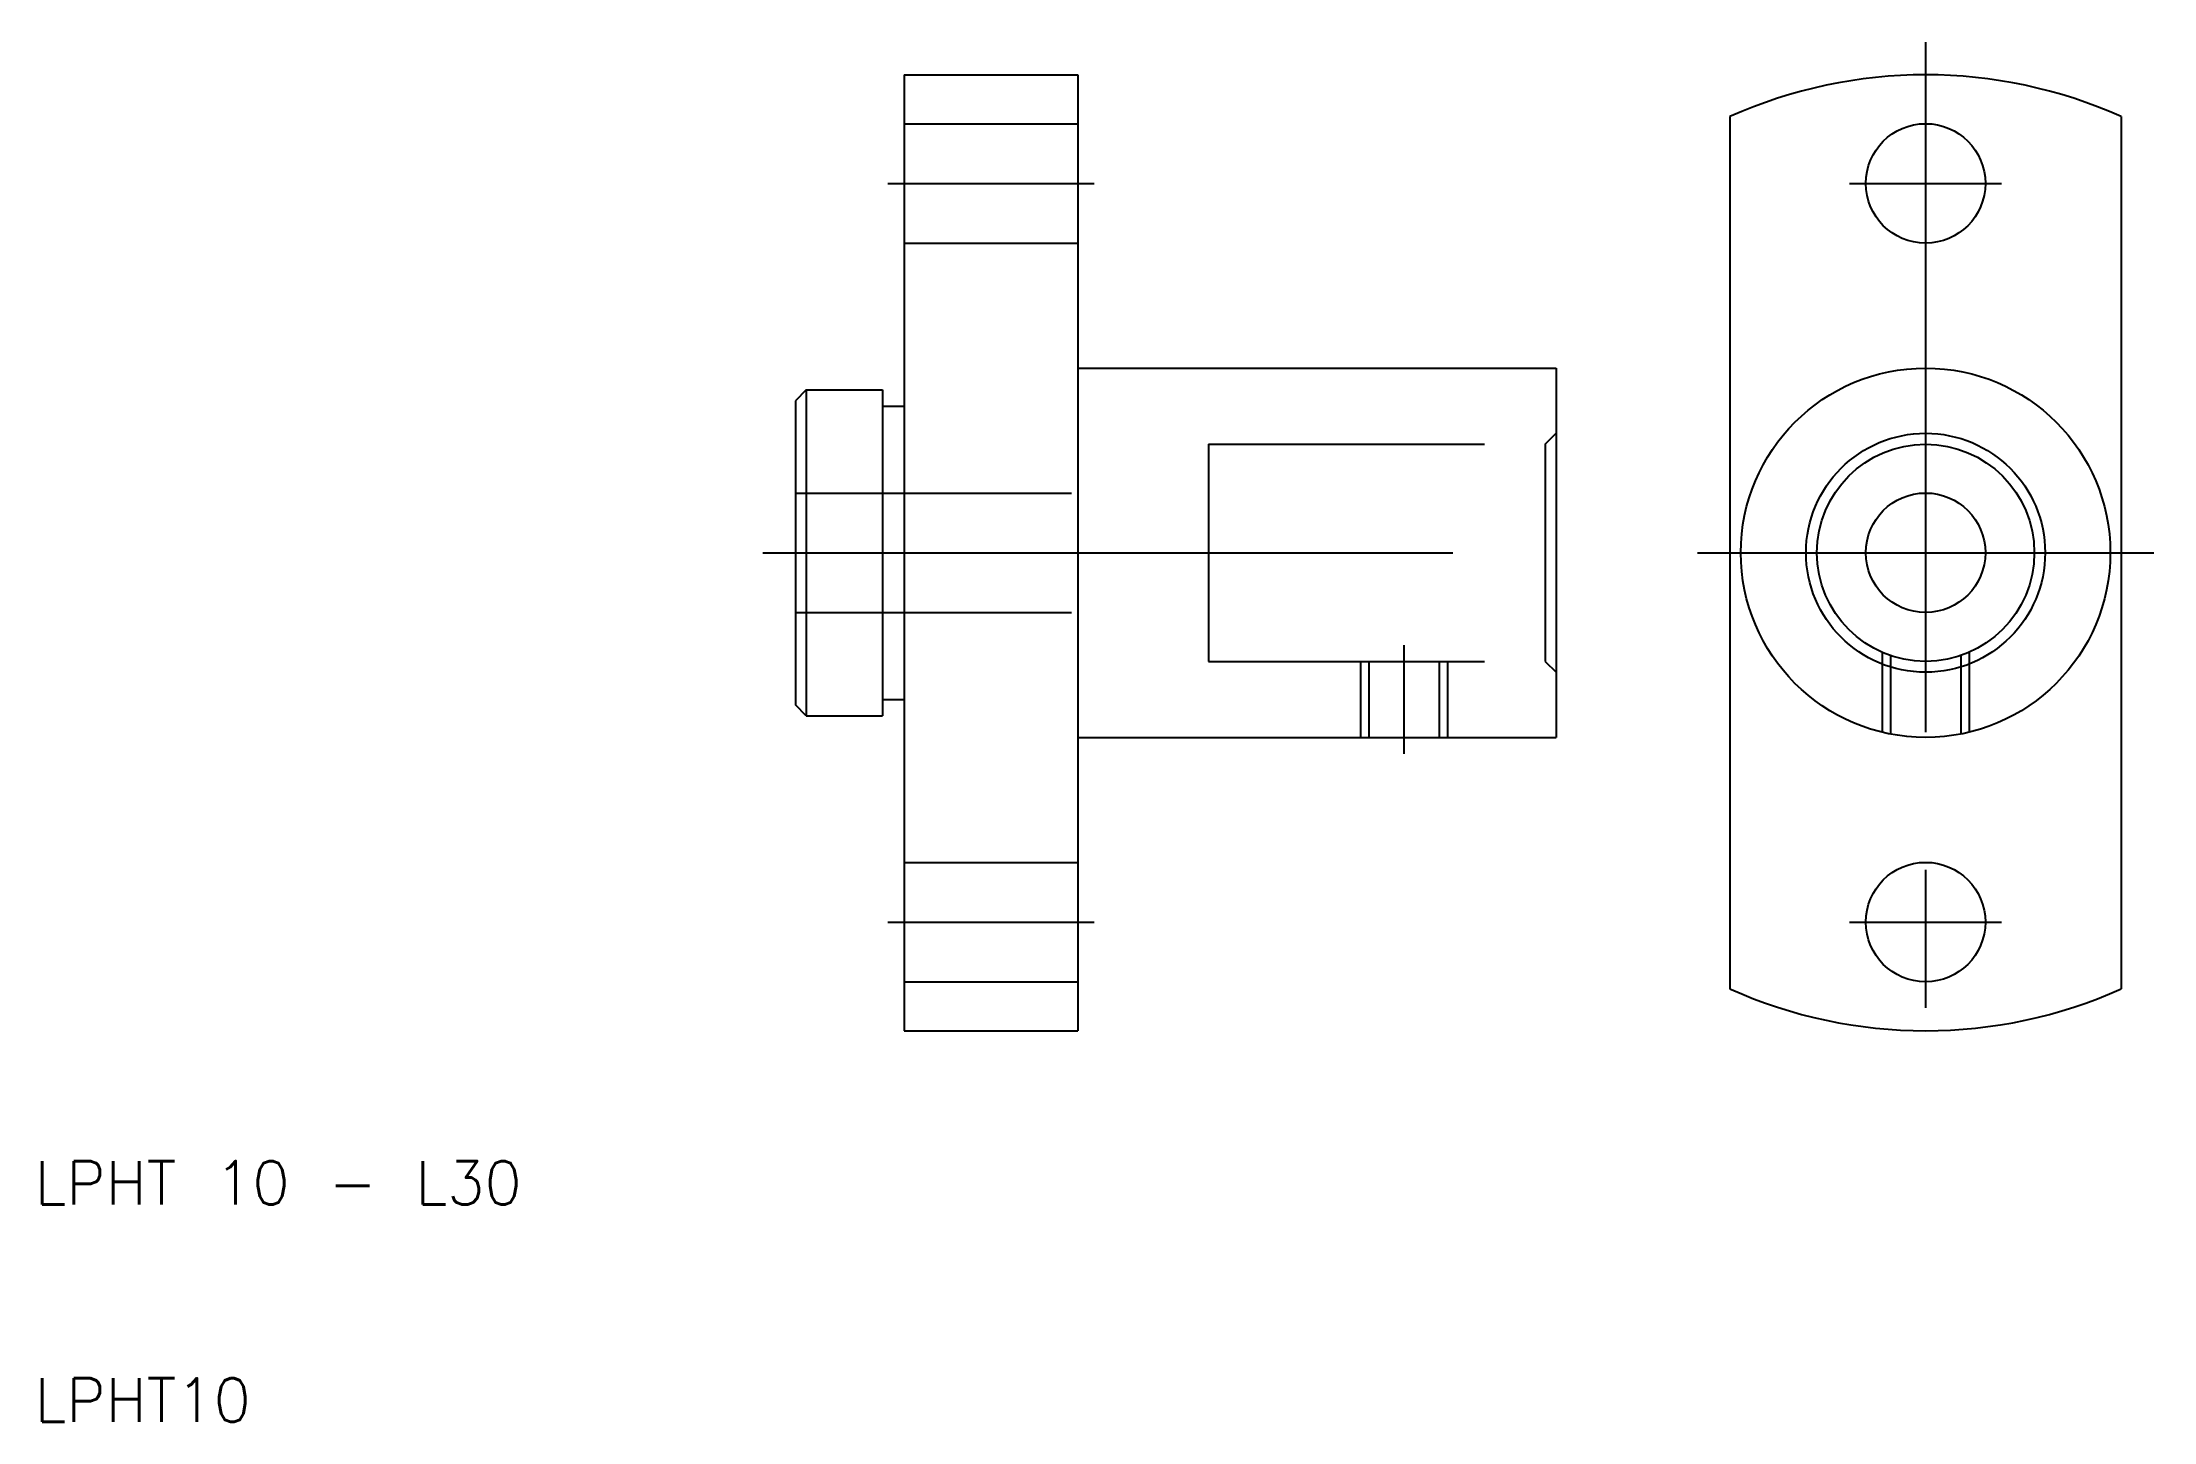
# Model space of a CAD drawing. Extents: x 10.3 to 107.5, y 10 to 73.5.
import ezdxf

# ---------------------------------------------------------------- set-up
doc = ezdxf.new("R2010")
doc.units = 0
doc.linetypes.add('CENTER', pattern=[50.8, 31.75, -6.35, 6.35, -6.35])
doc.linetypes.add('DASHED', pattern=[19.05, 12.7, -6.35])
doc.layers.get('0').update_dxf_attribs({"linetype": 'CONTINUOUS'})
doc.layers.add('CENTER', color=1, linetype='CENTER')
doc.styles.get("Standard").update_dxf_attribs({"font": 'txt.shx'})

msp = doc.modelspace()

# ---------------------------------------------------------------- linework, layer by layer
for p, q in [((50, 72), (58, 72)), ((50, 72), (50, 28)), ((58, 72), (58, 28)), ((88, 70.075), (88, 29.925)), ((106, 70.075), (106, 29.925)), ((58, 58.5), (80, 58.5)), ((80, 58.5), (80, 41.5)), ((45.5, 57.5), (45, 57)), ((45.5, 57.5), (49, 57.5)), ((45.5, 57.5), (45.5, 42.5)), ((49, 57.5), (49, 42.5)), ((45, 57), (45, 43)), ((49, 56.75), (50, 56.75)), ((45.5, 42.5), (45, 43)), ((49, 43.25), (50, 43.25)), ((45.5, 42.5), (49, 42.5)), ((58, 41.5), (80, 41.5)), ((50, 28), (58, 28))]:
    msp.add_line(p, q)
at = {"color": 3, "linetype": 'DASHED'}
for p, q in [((50, 69.75), (58, 69.75)), ((50, 64.25), (58, 64.25)), ((79.5, 55), (80, 55.5)), ((64, 55), (79.5, 55)), ((64, 55), (64, 45)), ((79.5, 55), (79.5, 45)), ((45, 52.75), (64, 52.75)), ((45, 47.25), (64, 47.25)), ((64, 45), (79.5, 45)), ((71, 45), (71, 41.5)), ((71.379, 45), (71.379, 41.5)), ((74.621, 45), (74.621, 41.5)), ((75, 45), (75, 41.5)), ((79.5, 45), (80, 44.5)), ((95, 45.417), (95, 41.739)), ((95.379, 45.27), (95.379, 41.656)), ((98.621, 45.27), (98.621, 41.656)), ((99, 45.417), (99, 41.739)), ((50, 35.75), (58, 35.75)), ((50, 30.25), (58, 30.25))]:
    msp.add_line(p, q, dxfattribs=at)
for centre, radius in [((97, 67), 2.75), ((97, 50), 8.5), ((97, 50), 5.5), ((97, 50), 5), ((97, 50), 2.75), ((97, 33), 2.75)]:
    msp.add_circle(centre, radius)
for start, end in [(65.85226, 114.14774), (245.85226, 294.14774)]:
    msp.add_arc((97, 50), 22, start, end)
at = {"layer": 'CENTER'}
for p, q in [((97, 73.5), (97, 26.5)), ((49.25, 67), (58.75, 67)), ((93.5, 67), (100.5, 67)), ((43.5, 50), (81.5, 50)), ((86.5, 50), (107.5, 50)), ((73, 45.75), (73, 40.75)), ((49.25, 33), (58.75, 33)), ((93.5, 33), (100.5, 33))]:
    msp.add_line(p, q, dxfattribs=at)

# ---------------------------------------------------------------- texts
for s, p in [('LPHT 10 - L30', (10, 20)), ('LPHT10', (10, 10))]:
    msp.add_text(s, height=2).set_placement(p)

doc.saveas('drawing.dxf')
